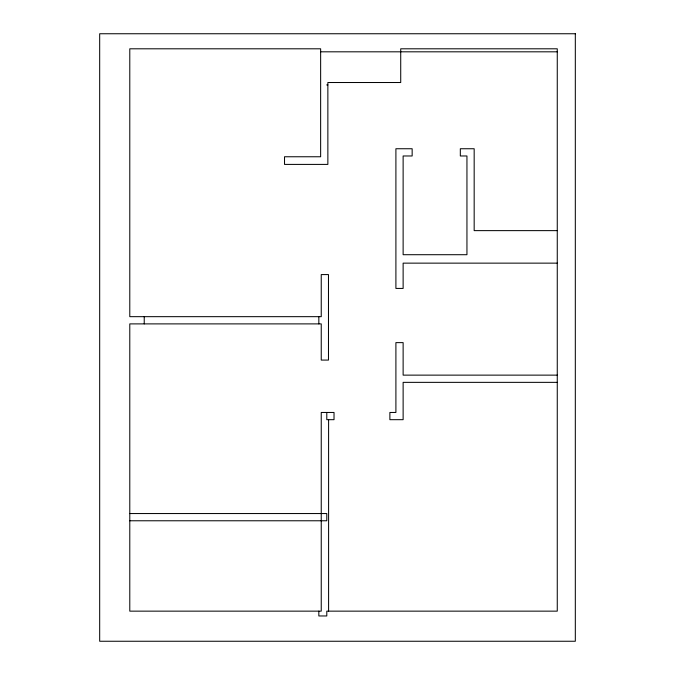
<?xml version="1.0" encoding="UTF-8"?>
<svg xmlns="http://www.w3.org/2000/svg" width="675" height="675" viewBox="0 0 675 675"><rect width="100%" height="100%" fill="white"/><g stroke="black" fill="none" stroke-linecap="round" stroke-linejoin="round"><path stroke-width="1.01" d="M320.642 51.815L557.263 51.815M326.666 84.923L327.864 84.923M557.263 230.631L474.171 230.631L474.171 148.745L460.325 148.745L460.325 155.976L466.948 155.976L466.948 254.711L403.127 254.711L403.127 155.976L412.155 155.976L412.155 148.745L395.904 148.745L395.904 288.427L403.127 288.427L403.127 263.14L557.263 263.14M557.263 375.131L403.127 375.131L403.127 342.622L395.904 342.622L395.904 412.459L389.88 412.459L389.88 419.681L403.127 419.681L403.127 382.354L557.263 382.354M129.786 513.548L326.793 513.548L326.793 520.771L129.786 520.771M328.598 419.681L328.598 611.145M326.793 412.459L326.793 419.681L334.024 419.681L334.024 412.459L321.241 412.459L321.241 611.145L129.786 611.145L129.786 323.89L321.241 323.89L321.241 360.079L328.472 360.079L328.472 274.582L321.241 274.582L321.241 316.668L129.786 316.668L129.786 48.803L320.642 48.803L320.642 156.76L284.521 156.76L284.521 164.405L327.864 164.405L327.864 82.519L400.722 82.519L400.722 48.803L557.263 48.803L557.263 611.145L326.793 611.145L326.793 615.963L318.836 615.963L318.836 611.145M318.836 316.668L318.836 323.89M144.231 316.668L144.231 323.89M575.319 33.75L99.681 33.75L99.681 641.25L575.319 641.25L575.319 33.75"/></g></svg>
